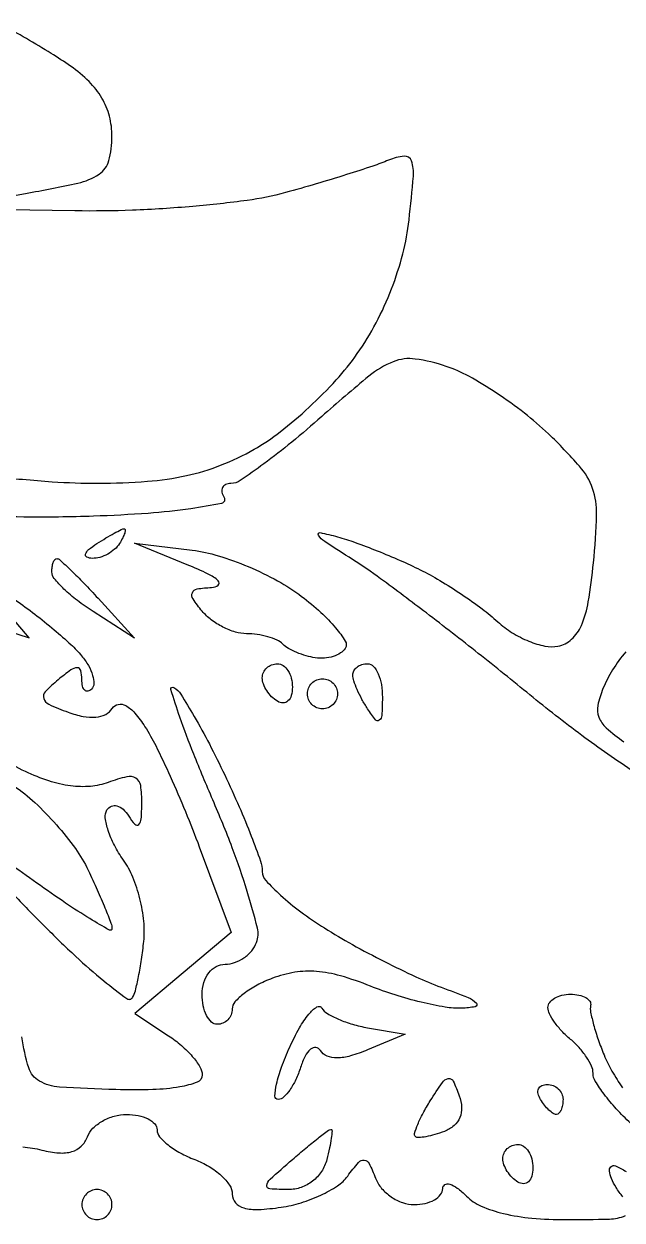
# Model space of a CAD drawing. Extents: x 0 to 102, y 0 to 135.
# Drawn here: x 92.48 to 95.85, y 50.93 to 57.66 of the extents above; entities that cross this region are included whole.
import ezdxf

# ---------------------------------------------------------------- set-up
doc = ezdxf.new("R2010")
doc.units = 0
doc.header["$MEASUREMENT"] = 0

msp = doc.modelspace()

# ---------------------------------------------------------------- linework, layer by layer
for points in [[(92.306017, 55.113922, 0.008542), (92.639124, 55.084742, 0.018216), (92.897393, 55.075992, 0.01818), (93.174482, 55.086781, 0.034754), (93.394753, 55.11889, 0.040003), (93.58675, 55.177063, 0.035311), (93.775581, 55.26706, 0.037354), (93.921611, 55.364839, 0.020935), (94.084202, 55.50362, 0.020793), (94.237585, 55.658421, 0.031659), (94.355947, 55.806017, 0.032027), (94.461675, 55.979011, 0.028989), (94.548409, 56.169843, 0.029295), (94.61162, 56.367134, 0.034826), (94.646982, 56.559423, 0.006975), (94.671233, 56.805354, 0.103929), (94.660707, 56.890655, 0.346111), (94.619304, 56.917456, 0.077386), (94.531916, 56.895479, -0.019207), (94.44344, 56.86193, -0.004682), (94.295022, 56.813624, -0.004792), (94.123699, 56.76143, -0.004759), (93.951013, 56.712406, -0.033025), (93.736939, 56.668772, -0.012134), (93.430126, 56.634644, -0.011932), (93.090968, 56.613367, -0.013717), (92.766613, 56.609683), (92.0025, 56.621965), (92.48895, 56.707976, 0.009895), (92.783651, 56.766119, 0.092206), (92.902585, 56.81619, 0.18401), (92.95761, 56.892541, 0.065225), (92.9754, 57.028332, 0.06296), (92.960978, 57.142413, 0.07005), (92.91867, 57.244937, 0.064679), (92.846343, 57.338047, 0.04356), (92.74275, 57.424267, 0.013292), (92.632991, 57.496253, 0.00711), (92.493856, 57.579594, 0.007073), (92.349335, 57.660683, 0.010965)], [(95.914854, 53.448107, -0.012858), (95.618802, 53.656268, -0.012031), (95.327074, 53.883895, 0.00422), (95.036605, 54.117931, 0.004314), (94.744326, 54.345308, 0.004188), (94.487196, 54.538413, 0.017948), (94.329, 54.646611, -0.004238), (94.173255, 54.74698, -0.101555), (94.136635, 54.78345, -0.667178), (94.146356, 54.797916, -0.019235), (94.2444, 54.774331, -0.017758), (94.343472, 54.742592, -0.008519), (94.468326, 54.695227, -0.008434), (94.597086, 54.641319, -0.011924), (94.7097, 54.588686, -0.019624), (94.820203, 54.528276, -0.012896), (94.942645, 54.450599, -0.012982), (95.058089, 54.368689, -0.024278), (95.146303, 54.295647, 0.046026), (95.227753, 54.233966, 0.042724), (95.321114, 54.186452, 0.045539), (95.411953, 54.158913, 0.098283), (95.484703, 54.158375, 0.1392), (95.56205, 54.197194, 0.107109), (95.616848, 54.274669, 0.059909), (95.655431, 54.407579, 0.015608), (95.684679, 54.628467, 0.017526), (95.702429, 54.899578, 0.091924), (95.67976, 55.046586, 0.097211), (95.606381, 55.171782, 0.020776), (95.430879, 55.354412, 0.025388), (95.296469, 55.47064, 0.019587), (95.139074, 55.583733, 0.019963), (94.983325, 55.677934, 0.043979), (94.85622, 55.734108, 0.047361), (94.682217, 55.775508, 0.131335), (94.558409, 55.760298, 0.076499), (94.421436, 55.678915, 0.009353), (94.155446, 55.451433, -0.009437), (93.986592, 55.307074, -0.013281), (93.8303, 55.185295, -0.009483), (93.696868, 55.090761, -0.150477), (93.644383, 55.0746, 0.102943), (93.615082, 55.068503, 0.178808), (93.597366, 55.051522, 0.16608), (93.594201, 55.026038, 0.087215), (93.606169, 54.996036, -0.519511), (93.59183, 54.962561, -0.016248), (93.419338, 54.932002, -0.018269), (93.179686, 54.906427, -0.008778), (92.870912, 54.890286, -0.010976), (92.479434, 54.885307, -0.021621), (92.168754, 54.901622, -0.026303)], [(92.433014, 54.417744, -0.01269), (92.541147, 54.338605, -0.011156), (92.649965, 54.250702, -0.011281), (92.744597, 54.166971, -0.032801), (92.804619, 54.103605, -0.042158), (92.84284, 54.04874, -0.058542), (92.866546, 53.993782, -0.073844), (92.87329, 53.946901, -0.19773), (92.860556, 53.916356, -0.13966), (92.839973, 53.9049, -0.260391), (92.822167, 53.910003, -0.147387), (92.809969, 53.932898, -0.049259), (92.8062, 53.971059, 0.062859), (92.799872, 54.021193, 0.347501), (92.779676, 54.036572, 0.154073), (92.743661, 54.024483, 0.015787), (92.671863, 53.968627, 0.027332), (92.600008, 53.90204, 0.274357), (92.59093, 53.863827, 0.214267), (92.619966, 53.831017, 0.017473), (92.728684, 53.786423, 0.039332), (92.813013, 53.762567, 0.071067), (92.88454, 53.758617, 0.094279), (92.939879, 53.774214, 0.139518), (92.976885, 53.808002, -0.210367), (93.010029, 53.830801, -0.176501), (93.052472, 53.823884, -0.08951), (93.10379, 53.781572, -0.031728), (93.160796, 53.704898, -0.029485), (93.22139, 53.59831, -0.008321), (93.303045, 53.42546, -0.008356), (93.388963, 53.22668, -0.008732), (93.46689, 53.02801), (93.646114, 52.54652), (93.375206, 52.318565), (93.104298, 52.090611), (93.293649, 51.964887, -0.032215), (93.366117, 51.909734, -0.036998), (93.427378, 51.848041, -0.040104), (93.470294, 51.788901, -0.137759), (93.483, 51.743662, -0.310739), (93.455096, 51.703098, -0.049655), (93.357084, 51.676347, -0.034914), (93.205795, 51.661561, -0.013786), (92.99655, 51.661551, -0.008808), (92.67997, 51.675849, -0.11243), (92.566666, 51.70925, -0.194064), (92.506912, 51.783622, -0.036265), (92.4678, 51.957721, 0.035112)], [(95.866773, 54.126953, 0.035021), (95.792517, 54.025, 0.042234), (95.73834, 53.919667, 0.047471), (95.709516, 53.825074, 0.142786), (95.715039, 53.758492, 0.120272), (95.756786, 53.698222, 0.026411), (95.856053, 53.619126, 0.026035)], [(92.414448, 52.767068, 0.003857), (92.591616, 52.585702, 0.009845), (92.771534, 52.411345, 0.016943), (92.928927, 52.274374, 0.011412), (93.058584, 52.173865, 0.439814), (93.090839, 52.180139, 0.076264), (93.106759, 52.218028, 0.011736), (93.124793, 52.2979, 0.012871), (93.141556, 52.393917, 0.01086), (93.154457, 52.496267, 0.051877), (93.154458, 52.609656, 0.035609), (93.132066, 52.73642, 0.035792), (93.092214, 52.857658, 0.055526), (93.039462, 52.954204, -0.032563), (92.988884, 53.03746, -0.041183), (92.953948, 53.120441, -0.046266), (92.937697, 53.191874, -0.172895), (92.947203, 53.236219, -0.153304), (92.972026, 53.257684, -0.173584), (93.003319, 53.259721, -0.121752), (93.037486, 53.240111, -0.060737), (93.06928, 53.201282, 0.04245), (93.104258, 53.155235, 0.426824), (93.125924, 53.154595, 0.183426), (93.13998, 53.185194, 0.01523), (93.143305, 53.274124, 0.036087), (93.136833, 53.373186, 0.223212), (93.109753, 53.414827, 0.200909), (93.058218, 53.423061, 0.029061), (92.95425, 53.391331, -0.067717), (92.853842, 53.368973, -0.053562), (92.742516, 53.37155, -0.046878), (92.620549, 53.399319, -0.031865), (92.488318, 53.452327, -0.025412), (92.350174, 53.52704, -0.099796)], [(92.422902, 53.372499, -0.037365), (92.541615, 53.277396, -0.024875), (92.663153, 53.15229, -0.025071), (92.769526, 53.018317, -0.044019), (92.841366, 52.896532, -0.006067), (92.892707, 52.785417, -0.008309), (92.936027, 52.684111, -0.005741), (92.969772, 52.598629, -0.091379), (92.9754, 52.568094, -0.574317), (92.960896, 52.559632, -0.007666), (92.851144, 52.623911, -0.012522), (92.714683, 52.711415, -0.006938), (92.5524, 52.824623, 0.005629), (92.390133, 52.938454, 0.010013)], [(95.8941, 51.471691, -0.020083), (95.813125, 51.553018, -0.024769), (95.744728, 51.635295, -0.024381), (95.695201, 51.708431, -0.137483), (95.6826, 51.753392, 0.107727), (95.67383, 51.793624, 0.03931), (95.645323, 51.844848, 0.036743), (95.604259, 51.897773, 0.036204), (95.5557, 51.9444, -0.031583), (95.507135, 51.990178, -0.034151), (95.466077, 52.040589, -0.036411), (95.437339, 52.088267, -0.117955), (95.4288, 52.123959, -0.167044), (95.438534, 52.152281, -0.095133), (95.466077, 52.176392, -0.075975), (95.507161, 52.192691, -0.056567), (95.5557, 52.1982, -0.048688), (95.60329, 52.193555, -0.079198), (95.64131, 52.179562, -0.113482), (95.664095, 52.158893, -0.207958), (95.668939, 52.13475, 0.10344), (95.66872, 52.097779, 0.016385), (95.685566, 52.026789, 0.017573), (95.71148, 51.943282, 0.014564), (95.744725, 51.856323, 0.029786), (95.788901, 51.765764, 0.022189), (95.847764, 51.67141, 0.022593)], [(92.473605, 51.338998, -0.039601), (92.580698, 51.320974, 0.040333), (92.676854, 51.304935, 0.0918), (92.749852, 51.312143, 0.122474), (92.802263, 51.342518, 0.109283), (92.837025, 51.395102, -0.104791), (92.868341, 51.443402, -0.066656), (92.921736, 51.4843, -0.062616), (92.988023, 51.511971, -0.067698), (93.057345, 51.5214, -0.048473), (93.123114, 51.515009, -0.068474), (93.178718, 51.495934, -0.088657), (93.216171, 51.46781, -0.189698), (93.2292, 51.434706, 0.17856), (93.243525, 51.395872, 0.048871), (93.291328, 51.349857, 0.042913), (93.35974, 51.304752, 0.033464), (93.4407, 51.2676, -0.044041), (93.52162, 51.228377, -0.051252), (93.590072, 51.177221, -0.058734), (93.637073, 51.122457, -0.149072), (93.6522, 51.072846, 0.178729), (93.670152, 51.02423, 0.151245), (93.716737, 50.994819, 0.079191), (93.799443, 50.986113, 0.023142), (93.92711, 50.998852, 0.038237), (94.039671, 51.024279, 0.03499), (94.150566, 51.067107, 0.036827), (94.244169, 51.119726, 0.08771), (94.301768, 51.17455, -0.017627), (94.362768, 51.25149, -0.240967), (94.394765, 51.264727, -0.265223), (94.422187, 51.246, -0.02083), (94.458909, 51.16185, 0.085181), (94.492818, 51.105252, 0.065973), (94.546487, 51.05729, 0.065821), (94.610939, 51.024865, 0.083859), (94.676451, 51.0138, 0.054646), (94.737716, 51.020516, 0.074304), (94.789556, 51.040426, 0.093878), (94.82434, 51.069858, 0.172003), (94.8366, 51.104443, -0.262054), (94.848849, 51.126208, -0.216722), (94.875652, 51.129407, -0.08714), (94.918401, 51.107049, -0.032428), (94.969543, 51.062143, 0.094312), (95.053378, 51.005116, 0.0441), (95.178458, 50.96351, 0.036261), (95.338324, 50.937631, 0.022004), (95.529802, 50.9292, 0.007045), (95.774847, 50.932653, 0.088868), (95.864977, 50.951435, 0.37993)], [(95.850103, 51.058144, -0.031281), (95.811986, 51.110403, -0.046395), (95.786087, 51.160774, -0.057054), (95.774625, 51.202481, -0.239324), (95.782451, 51.226451, -0.310194), (95.808953, 51.231379, -0.032405), (95.868001, 51.200448, -0.031201)]]:
    msp.add_lwpolyline(points, format="xyb")
for points in [[(93.043843, 54.819505, -0.434568), (93.049895, 54.813631, -0.071273), (93.046947, 54.795568, -0.041889), (93.035926, 54.768588, -0.020509), (93.0177, 54.7362, -0.075854), (92.990242, 54.703929, -0.054031), (92.951176, 54.676832, -0.053889), (92.907075, 54.658663, -0.074131), (92.864657, 54.652895, -0.102799), (92.833915, 54.659697, -0.37991), (92.826432, 54.676361, -0.147021), (92.843922, 54.702145, -0.027275), (92.8908, 54.7362, -0.008026), (92.941312, 54.767705, -0.01079), (92.988103, 54.794499, -0.008096), (93.027773, 54.815267, -0.104523)], [(93.427414, 54.698964, -0.044709), (93.572908, 54.668015, -0.025387), (93.742161, 54.606288, -0.025176), (93.90767, 54.526171, -0.037629), (94.042349, 54.438628, -0.021616), (94.150203, 54.348733, -0.033629), (94.234045, 54.261489, -0.036183), (94.287948, 54.186926, -0.284089), (94.287949, 54.146021, -0.116283), (94.26191, 54.119966, -0.061915), (94.220259, 54.100839, -0.056526), (94.170368, 54.091042, -0.056734), (94.119613, 54.092686, -0.03447), (94.067777, 54.103986, -0.028782), (94.014669, 54.122838, -0.029748), (93.967968, 54.145868, -0.067048), (93.936649, 54.169751, 0.090342), (93.903953, 54.19237, 0.035921), (93.852569, 54.211313, 0.034079), (93.792789, 54.224258, 0.036296), (93.733059, 54.2286, -0.072975), (93.669937, 54.237862, -0.044587), (93.599898, 54.265877, -0.04372), (93.533972, 54.306934, -0.058489), (93.483, 54.3555, -0.025438), (93.431458, 54.424458, -0.247349), (93.427724, 54.459542, -0.265236), (93.454411, 54.48083, -0.028556), (93.536091, 54.488836, 0.15732), (93.572792, 54.502345, 0.461101), (93.573777, 54.525831, 0.076557), (93.516952, 54.564359, 0.013416), (93.3984, 54.616757), (93.1023, 54.738243)], [(92.664553, 54.6516, -0.188942), (92.681768, 54.644854, -0.004706), (92.74426, 54.585888, -0.009494), (92.816608, 54.513629, -0.006248), (92.897203, 54.4279), (93.1023, 54.2042), (92.86965, 54.35303, -0.021209), (92.780561, 54.415498, -0.02797), (92.705341, 54.480134, -0.027807), (92.650687, 54.538871, -0.175212), (92.637, 54.57673, -0.035001), (92.63901, 54.605406, -0.053221), (92.645094, 54.629607, -0.06945), (92.653987, 54.646227, -0.239639)], [(93.906, 54.0594, -0.153634), (93.938265, 54.049246, -0.097988), (93.965749, 54.020656, -0.080552), (93.984294, 53.977938, -0.062283), (93.9906, 53.927507, -0.066118), (93.984402, 53.880839, -0.138808), (93.965749, 53.849717, -0.191142), (93.938118, 53.838768, -0.139169), (93.906, 53.8479, -0.06081), (93.873639, 53.873805, -0.051032), (93.846251, 53.908211, -0.053229), (93.827601, 53.945481, -0.089642), (93.8214, 53.979793, -0.105429), (93.827877, 54.010167, -0.099231), (93.846251, 54.036015, -0.096318), (93.873705, 54.053341, -0.092995)], [(94.4136, 54.0594, -0.210568), (94.445848, 54.045189, -0.082215), (94.472968, 54.003485, -0.062416), (94.491195, 53.941925, -0.042523), (94.496905, 53.86905, -0.011293), (94.493934, 53.76802, -0.220444), (94.479728, 53.741122, -0.409657), (94.457634, 53.743936, -0.023197), (94.4136, 53.8056, -0.019837), (94.382114, 53.85884, -0.02047), (94.355301, 53.913862, -0.020703), (94.336079, 53.963255, -0.077483), (94.330295, 53.99595, -0.133323), (94.336336, 54.020142, -0.102891), (94.354232, 54.040762, -0.089496), (94.381371, 54.05463, -0.073605)], [(94.1598, 53.9748, -0.099038), (94.192087, 53.968341, -0.097945), (94.219549, 53.949949, -0.097945), (94.237941, 53.922487, -0.099038), (94.2444, 53.8902, -0.099038), (94.237941, 53.857913, -0.097945), (94.219549, 53.830451, -0.097945), (94.192087, 53.812059, -0.099038), (94.1598, 53.8056, -0.099038), (94.127513, 53.812059, -0.097945), (94.100051, 53.830451, -0.097945), (94.081659, 53.857913, -0.099038), (94.0752, 53.8902, -0.099038), (94.081659, 53.922487, -0.097945), (94.100051, 53.949949, -0.097945), (94.127513, 53.968341, -0.099038)], [(93.323407, 53.926563, -0.114198), (93.362587, 53.887727, -0.009182), (93.438315, 53.762543, -0.012017), (93.523219, 53.607731, -0.008933), (93.609736, 53.432996, -0.007694), (93.690797, 53.254595, -0.010002), (93.759224, 53.088649, -0.00792), (93.811207, 52.948532, -0.085059), (93.8214, 52.889048, 0.18716), (93.840747, 52.839174, 0.023531), (93.924275, 52.755935, 0.025049), (94.037483, 52.66316, 0.018337), (94.171613, 52.571443, 0.013593), (94.327991, 52.478572, 0.009546), (94.508673, 52.382282, 0.009641), (94.685306, 52.296682, 0.01983), (94.827263, 52.237943, -0.00689), (94.979019, 52.1797, -0.103338), (95.025977, 52.148518, -0.59713), (95.019744, 52.12822, -0.041186), (94.944062, 52.119561, -0.049974), (94.849473, 52.126029, -0.017272), (94.715175, 52.153627, -0.016963), (94.568287, 52.19446, -0.018889), (94.429767, 52.243902, 0.024351), (94.261904, 52.301759, 0.050773), (94.125999, 52.326738, 0.060143), (94.003474, 52.321855, 0.05088), (93.878155, 52.288296, 0.031332), (93.791652, 52.249045, 0.040952), (93.718574, 52.202157, 0.046225), (93.667242, 52.154841, 0.185511), (93.6522, 52.115694, -0.096568), (93.645749, 52.082605, -0.09733), (93.627349, 52.054466, -0.098504), (93.599884, 52.035626, -0.101565), (93.5676, 52.029, -0.191087), (93.535293, 52.041815, -0.088204), (93.507851, 52.078702, -0.068025), (93.489234, 52.133446, -0.048028), (93.483, 52.1982, -0.072147), (93.492545, 52.264007, -0.0916), (93.520344, 52.318628, -0.104802), (93.562296, 52.354576, -0.125565), (93.612555, 52.3674, 0.08597), (93.665609, 52.37659, 0.066292), (93.717913, 52.403517, 0.065999), (93.761569, 52.443349, 0.083432), (93.789291, 52.49035, 0.154849), (93.794047, 52.570672, 0.012517), (93.736289, 52.776847, 0.015929), (93.651732, 53.023689, 0.011548), (93.542607, 53.293004, -0.006371), (93.435091, 53.550651, -0.012375), (93.356998, 53.75949, -0.010796), (93.3072, 53.91415, -0.689391)], [(94.155655, 52.120758, 0.119973), (94.187469, 52.089553, 0.032767), (94.250585, 52.05738, 0.031154), (94.329232, 52.02924, 0.028009), (94.4136, 52.009902), (94.6251, 51.973746), (94.4136, 51.885123, -0.02891), (94.317115, 51.851103, -0.067108), (94.241366, 51.839874, -0.100028), (94.185336, 51.850432, -0.155789), (94.147899, 51.881629, 0.224347), (94.122407, 51.897697, 0.210069), (94.092802, 51.888764, 0.099844), (94.062232, 51.849746, 0.039577), (94.036448, 51.786378, -0.032378), (94.009499, 51.717321, -0.043106), (93.975869, 51.658986, -0.049616), (93.940895, 51.618153, -0.193195), (93.910615, 51.606, -0.426445), (93.892602, 51.624778, -0.043905), (93.90142, 51.692577, -0.033898), (93.92926, 51.787652, -0.018236), (93.975621, 51.900729, -0.021403), (94.030191, 52.008596, -0.043677), (94.083611, 52.086938, -0.075171), (94.127758, 52.126844, -0.422631)], [(94.929767, 51.626835, -0.073122), (94.942946, 51.561018, -0.112111), (94.933053, 51.50395, -0.117243), (94.900028, 51.458498, -0.085116), (94.846163, 51.42627, -0.020136), (94.791927, 51.407746, -0.027749), (94.741851, 51.395844, -0.027095), (94.700988, 51.390764, -0.198624), (94.682688, 51.396881, -0.299124), (94.677606, 51.414911, -0.022093), (94.696104, 51.465467, -0.024956), (94.72585, 51.527866, -0.015878), (94.766292, 51.597447, -0.011214), (94.834703, 51.701711, -0.200062), (94.867742, 51.723018, -0.337093), (94.895495, 51.708837, -0.02614)], [(95.423807, 51.6906, -0.093332), (95.458007, 51.68416, -0.09642), (95.487082, 51.665749, -0.099167), (95.506542, 51.63828, -0.105053), (95.5134, 51.606, -0.042167), (95.510664, 51.573611, -0.061769), (95.502441, 51.546251, -0.081139), (95.490359, 51.527699, -0.210953), (95.476093, 51.5214, -0.151918), (95.458265, 51.526945, -0.038439), (95.434386, 51.546251, -0.035638), (95.409257, 51.573617, -0.029505), (95.3865, 51.606, -0.082592), (95.373259, 51.638326, -0.161196), (95.375891, 51.665749, -0.182303), (95.393779, 51.683977, -0.108972)], [(94.207124, 51.4368, -0.436437), (94.213737, 51.42967, -0.014686), (94.209265, 51.387097, -0.019298), (94.199746, 51.332491, -0.011146), (94.184313, 51.2676, -0.081569), (94.154275, 51.200076, -0.081717), (94.104234, 51.145754, -0.082211), (94.039716, 51.11057, -0.084), (93.967788, 51.0984, -0.017168), (93.862978, 51.102, -0.433485), (93.846692, 51.121973, -0.177359), (93.864721, 51.156178, -0.00505), (93.9906, 51.2676, -0.005076), (94.066917, 51.332443, -0.007707), (94.134678, 51.387097, -0.003514), (94.193072, 51.432071, -0.163756)], [(95.2596, 51.3522, -0.153634), (95.291865, 51.342046, -0.097988), (95.319349, 51.313456, -0.080552), (95.337894, 51.270738, -0.062283), (95.3442, 51.220307, -0.066118), (95.338002, 51.173639, -0.138808), (95.319349, 51.142517, -0.191142), (95.291718, 51.131568, -0.139169), (95.2596, 51.1407, -0.06081), (95.227239, 51.166605, -0.051032), (95.199851, 51.201011, -0.053229), (95.181201, 51.238281, -0.089642), (95.175, 51.272593, -0.105429), (95.181477, 51.302967, -0.099231), (95.199851, 51.328815, -0.096318), (95.227305, 51.346141, -0.092995)], [(92.8908, 51.0984, 0.099038), (92.858513, 51.091941, 0.097945), (92.831051, 51.073549, 0.097945), (92.812659, 51.046087, 0.099038), (92.8062, 51.0138, 0.099038), (92.812659, 50.981513, 0.097945), (92.831051, 50.954051, 0.097945), (92.858513, 50.935659, 0.099038), (92.8908, 50.9292, 0.099038), (92.923087, 50.935659, 0.097945), (92.950549, 50.954051, 0.097945), (92.968941, 50.981513, 0.099038), (92.9754, 51.0138, 0.099038), (92.968941, 51.046087, 0.097945), (92.950549, 51.073549, 0.097945), (92.923087, 51.091941, 0.099038)]]:
    msp.add_lwpolyline(points, format="xyb", close=True)
msp.add_lwpolyline([(92.32687, 54.263098), (92.5101, 54.206113), (92.3409, 54.402551)])

doc.saveas('drawing.dxf')
